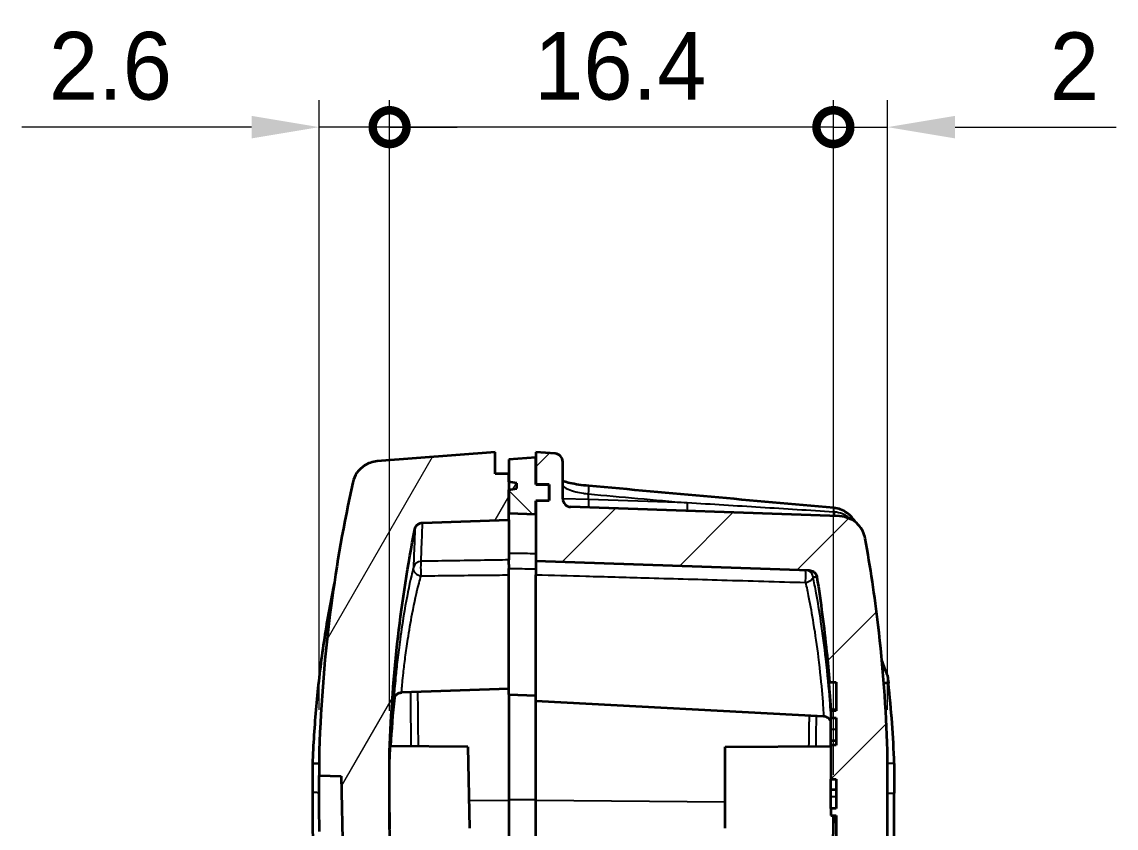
# Model space of a CAD drawing. Header units: millimetres. Extents: x 0 to 1594, y 0 to 281.
# Drawn here: x 635.61 to 676.05, y 188.37 to 218.17 of the extents above; entities that cross this region are included whole.
import ezdxf

# ---------------------------------------------------------------- set-up
doc = ezdxf.new("R2010")
doc.units = ezdxf.units.MM
doc.layers.get('Defpoints').update_dxf_attribs({"lineweight": 25})
for name, color, linetype, lineweight in [('Dimension (ISO)', 7, 'Continuous', 18), ('Visible (ISO)', 7, 'Continuous', 35), ('Visible Narrow (ISO)', 7, 'Continuous', 25)]:
    doc.layers.add(name, color=color, linetype=linetype, lineweight=lineweight)
doc.layers.add('Hatch (ISO)', color=1, linetype='Continuous', lineweight=18, true_color=0xff0000)
doc.styles.add('Note Text (TK)', font='')
doc.styles.get('Note Text (TK)').set_extended_font_data('MS PGothic')
doc.dimstyles.new('Default - Method 1b (TK)', dxfattribs={"dimtxt": 2.5, "dimasz": 2.5, "dimexe": 1, "dimexo": 1.5, "dimgap": 1, "dimtad": 1, "dimtoh": 1, "dimrnd": 1e-08, "dimdsep": 46, "dimtxsty": 'Note Text (TK)', "dimcen": 0.09, "dimdle": 5, "dimclrd": 100, "dimclre": 100, "dimclrt": 7, "dimadec": 1, "dimazin": 1, "dimtfac": 1, "dimtmove": 0, "dimatfit": 3, "dimfxl": 0, "dimtolj": 1, "dimlwd": -1, "dimlwe": -1, "dimarcsym": 0})

# ---------------------------------------------------------------- blocks, each defined once
blk = doc.blocks.new('_DotSmall')
at = {"color": 0, "linetype": 'ByBlock', "const_width": 0.5}
blk.add_lwpolyline([(-0.0625, 0, 1), (0.0625, 0, 1)], format="xyb", close=True, dxfattribs=at)
blk = doc.blocks.new('*D39')
at = {"layer": 'Defpoints', "color": 0, "transparency": 16777216}
for p in [(646.6, 214.283), (646.6, 191.245), (649.2, 191.204)]:
    blk.add_point(p, dxfattribs=at)
at = {"layer": 'Dimension (ISO)', "color": 100, "transparency": 16777216}
for p, q in [((646.6, 192.745), (646.6, 215.283)), ((649.2, 192.704), (649.2, 215.283)), ((644.1, 214.283), (635.609, 214.283)), ((649.2, 214.283), (646.6, 214.283)), ((649.2, 214.283), (651.7, 214.283))]:
    blk.add_line(p, q, dxfattribs=at)
blk.add_solid([(644.1, 214.699), (644.1, 213.866), (646.6, 214.283)], dxfattribs=at)
at = {"layer": 'Dimension (ISO)', "color": 100, "transparency": 16777216, "xscale": 2.5, "yscale": 2.5, "zscale": 2.5, "rotation": 180}
blk.add_blockref('_DotSmall', (649.2, 214.283), dxfattribs=at)
at = {"layer": 'Dimension (ISO)', "color": 7, "transparency": 16777216, "insert": (636.609, 216.533), "char_height": 2.5, "attachment_point": 4, "style": 'Note Text (TK)'}
blk.add_mtext('\\A1;2.6', dxfattribs=at)
blk = doc.blocks.new('*D40')
at = {"layer": 'Defpoints', "color": 0, "transparency": 16777216}
for p in [(665.6, 214.283), (667.6, 191.245), (665.6, 188.845)]:
    blk.add_point(p, dxfattribs=at)
at = {"layer": 'Dimension (ISO)', "color": 100, "transparency": 16777216}
for p, q in [((665.6, 190.345), (665.6, 215.283)), ((667.6, 192.745), (667.6, 215.283)), ((665.6, 214.283), (660.6, 214.283)), ((665.6, 214.283), (667.6, 214.283)), ((670.1, 214.283), (676.049, 214.283))]:
    blk.add_line(p, q, dxfattribs=at)
blk.add_solid([(670.1, 214.699), (670.1, 213.866), (667.6, 214.283)], dxfattribs=at)
at = {"layer": 'Dimension (ISO)', "color": 100, "transparency": 16777216, "xscale": 2.5, "yscale": 2.5, "zscale": 2.5}
blk.add_blockref('_DotSmall', (665.6, 214.283), dxfattribs=at)
at = {"layer": 'Dimension (ISO)', "color": 7, "transparency": 16777216, "insert": (673.6, 216.533), "char_height": 2.5, "attachment_point": 4, "style": 'Note Text (TK)'}
blk.add_mtext('\\A1;2', dxfattribs=at)
blk = doc.blocks.new('*D41')
at = {"layer": 'Defpoints', "color": 0, "transparency": 16777216}
for p in [(649.2, 214.283), (649.2, 191.204), (665.6, 188.845)]:
    blk.add_point(p, dxfattribs=at)
at = {"layer": 'Dimension (ISO)', "color": 100, "transparency": 16777216}
for p, q in [((649.2, 192.704), (649.2, 215.283)), ((665.6, 190.345), (665.6, 215.283)), ((665.6, 214.283), (649.2, 214.283))]:
    blk.add_line(p, q, dxfattribs=at)
at = {"layer": 'Dimension (ISO)', "color": 100, "transparency": 16777216, "xscale": 2.5, "yscale": 2.5, "zscale": 2.5, "rotation": 180}
blk.add_blockref('_DotSmall', (649.2, 214.283), dxfattribs=at)
at = {"layer": 'Dimension (ISO)', "color": 100, "transparency": 16777216, "xscale": 2.5, "yscale": 2.5, "zscale": 2.5}
blk.add_blockref('_DotSmall', (665.6, 214.283), dxfattribs=at)
at = {"layer": 'Dimension (ISO)', "color": 7, "transparency": 16777216, "insert": (654.542, 216.533), "char_height": 2.5, "attachment_point": 4, "style": 'Note Text (TK)'}
blk.add_mtext('\\A1;16.4', dxfattribs=at)

msp = doc.modelspace()

# ---------------------------------------------------------------- hatches: boundary and pattern name
at = {"layer": 'Hatch (ISO)'}
h = msp.add_hatch(dxfattribs=at)
h.set_pattern_fill('ANSI31', color=256, scale=25.4, angle=14.99998, style=0)
h.set_pattern_definition([(60, (386.5, -8), (-2.74963, 1.5875), [])])
edge = h.paths.add_edge_path()
edge.add_ellipse((652.1004, 130.8548), major_axis=(-0.5, 0), ratio=1, start_angle=0, end_angle=85.5)
edge.add_line((652.0612, 130.3564), (653.1004, 130.2746))
edge.add_line((653.1004, 130.2746), (653.1004, 131.0746))
edge.add_line((653.1004, 131.0746), (653.6004, 131.0789))
edge.add_line((653.6004, 131.0789), (653.6004, 132.4746))
edge.add_line((653.6004, 132.4746), (652.0829, 132.4216))
edge.add_ellipse((652.1004, 131.9219), major_axis=(-0.0174, 0.4997), ratio=1, start_angle=0, end_angle=88)
edge.add_line((651.6004, 131.9219), (651.6004, 130.8548))
edge = h.paths.add_edge_path()
edge.add_line((647.4128, 190.2909), (648.364, 140.7534))
edge.add_line((648.364, 140.7534), (647.6306, 140.7278))
edge.add_spline(control_points=[(647.6306, 140.7278), (647.6866, 139.3537), (647.7448, 137.9798), (647.8109, 136.4786), (647.8166, 136.3513), (647.8222, 136.2239)], knot_values=[-0.917369, -0.917369, -0.917369, -0.917369, -0.5048174, -0.5048174, -0.4665817, -0.4665817, -0.4665817, -0.4665817], degree=3, periodic=0)
edge.add_spline(control_points=[(647.8222, 136.2239), (647.8249, 136.1645), (647.8381, 136.1059), (647.8846, 135.9962), (647.9174, 135.946), (648.003, 135.8554), (648.0565, 135.8172), (648.1752, 135.7636), (648.2392, 135.7487), (648.3043, 135.7464)], knot_values=[-0.0747948, -0.0747948, -0.0747948, -0.0747948, -0.0569296, -0.0569296, -0.0390644, -0.0390644, -0.0195322, -0.0195322, 0, 0, 0, 0], degree=3, periodic=0)
edge.add_line((648.3043, 135.7464), (653.6004, 135.5615))
edge.add_line((653.6004, 135.5615), (653.6004, 136.5615))
edge.add_line((653.6004, 136.5615), (649.3899, 136.7085))
edge.add_ellipse((649.4004, 137.0083), major_axis=(-0.0105, -0.2998), ratio=1, start_angle=272, end_angle=360, ccw=False)
edge.add_line((649.1004, 137.0083), (649.1004, 138.1146))
edge.add_ellipse((649.4004, 138.1146), major_axis=(-0.3, 0), ratio=1, start_angle=272, end_angle=360, ccw=False)
edge.add_line((649.3899, 138.4144), (653.6004, 138.5615))
edge.add_line((653.6004, 138.5615), (653.6004, 138.8402))
edge.add_line((653.6004, 138.8402), (653.6004, 139.4115))
edge.add_line((653.6004, 139.4115), (653.9004, 139.4644))
edge.add_line((653.9004, 139.4644), (653.9004, 139.6586))
edge.add_line((653.9004, 139.6586), (653.6004, 139.7115))
edge.add_line((653.6004, 139.7115), (653.6004, 140.3265))
edge.add_line((653.6004, 140.3265), (653.6004, 140.5615))
edge.add_line((653.6004, 140.5615), (650.5127, 140.6693))
edge.add_spline(control_points=[(650.5127, 140.6693), (650.4768, 140.6705), (650.4415, 140.6782), (650.3751, 140.7057), (650.3447, 140.7254), (650.2899, 140.7765), (650.2668, 140.8085), (650.2342, 140.8795), (650.225, 140.9179), (650.2234, 140.9569)], knot_values=[-0.0449894, -0.0449894, -0.0449894, -0.0449894, -0.034214, -0.034214, -0.0234387, -0.0234387, -0.0117193, -0.0117193, 0, 0, 0, 0], degree=3, periodic=0)
edge.add_spline(control_points=[(650.2234, 140.9569), (649.9543, 147.582), (649.7381, 154.21), (649.3458, 170.1403), (649.2209, 179.4485), (649.2004, 188.7539)], knot_values=[-4.7805352, -4.7805352, -4.7805352, -4.7805352, -2.7916326, -2.7916326, 0, 0, 0, 0], degree=3, periodic=0)
edge.add_line((649.2004, 188.7539), (649.2004, 191.2039))
edge.add_spline(control_points=[(649.2004, 191.2039), (649.2461, 192.6233), (649.351, 194.0418), (649.6686, 196.7826), (649.8749, 198.1076), (650.1333, 199.4215)], knot_values=[-0.8517017, -0.8517017, -0.8517017, -0.8517017, -0.4256665, -0.4256665, -0.0239772, -0.0239772, -0.0239772, -0.0239772], degree=3, periodic=0)
edge.add_spline(control_points=[(650.1333, 199.4215), (650.1387, 199.4491), (650.1481, 199.4759), (650.1739, 199.526), (650.1902, 199.5491), (650.2364, 199.598), (650.2686, 199.6209), (650.3398, 199.6531), (650.3782, 199.662), (650.4172, 199.6634)], knot_values=[-0.040353, -0.040353, -0.040353, -0.040353, -0.0318958, -0.0318958, -0.0234387, -0.0234387, -0.0117193, -0.0117193, 0, 0, 0, 0], degree=3, periodic=0)
edge.add_line((650.4172, 199.6634), (653.6004, 199.7746))
edge.add_line((653.6004, 199.7746), (653.6004, 200.0095))
edge.add_line((653.6004, 200.0095), (653.6004, 200.8746))
edge.add_line((653.6004, 200.8746), (653.9004, 200.9275))
edge.add_line((653.9004, 200.9275), (653.9004, 201.1217))
edge.add_line((653.9004, 201.1217), (653.6004, 201.1746))
edge.add_line((653.6004, 201.1746), (653.6004, 201.4702))
edge.add_line((653.6004, 201.4702), (653.1004, 201.4746))
edge.add_line((653.1004, 201.4746), (653.1004, 202.2746))
edge.add_line((653.1004, 202.2746), (648.7365, 201.9311))
edge.add_spline(control_points=[(648.7365, 201.9311), (648.654, 201.9246), (648.5727, 201.9079), (648.416, 201.8549), (648.3413, 201.8188), (648.1625, 201.7032), (648.068, 201.6118), (647.9194, 201.3979), (647.8667, 201.2775), (647.8386, 201.1503)], knot_values=[-0.1277509, -0.1277509, -0.1277509, -0.1277509, -0.1029399, -0.1029399, -0.0781289, -0.0781289, -0.0390644, -0.0390644, 0, 0, 0, 0], degree=3, periodic=0)
edge.add_spline(control_points=[(647.8386, 201.1503), (647.5056, 199.6462), (647.2383, 198.1265), (646.8025, 194.824), (646.6566, 193.0352), (646.6004, 191.2452)], knot_values=[-0.9993222, -0.9993222, -0.9993222, -0.9993222, -0.5372447, -0.5372447, 0, 0, 0, 0], degree=3, periodic=0)
edge.add_line((646.6004, 191.2452), (646.6004, 190.3193))
edge.add_line((646.6004, 190.3193), (647.4128, 190.2909))
h = msp.add_hatch(dxfattribs=at)
h.set_pattern_fill('ANSI31', color=256, scale=25.4, style=0)
h.set_pattern_definition([(45, (386.5, -8), (-2.245064, 2.245064), [])])
edge = h.paths.add_edge_path()
edge.add_ellipse((656.1004, 131.8953), major_axis=(0.5, 0), ratio=1, start_angle=0, end_angle=87)
edge.add_line((656.1266, 132.3946), (654.6004, 132.4746))
edge.add_line((654.6004, 132.4746), (653.7504, 132.4449))
edge.add_line((653.7504, 132.4449), (653.7504, 130.3043))
edge.add_line((653.7504, 130.3043), (654.6004, 130.2746))
edge.add_line((654.6004, 130.2746), (655.6788, 130.3594))
edge.add_ellipse((655.6004, 131.3564), major_axis=(0.0785, -0.9969), ratio=1, start_angle=0, end_angle=85.5)
edge.add_line((656.6004, 131.3564), (656.6004, 131.8953))
edge = h.paths.add_edge_path()
edge.add_line((655.1004, 139.8571), (655.1004, 139.2658))
edge.add_line((655.1004, 139.2658), (654.6004, 139.2615))
edge.add_line((654.6004, 139.2615), (654.6004, 138.7615))
edge.add_line((654.6004, 138.7615), (654.6004, 135.5615))
edge.add_line((654.6004, 135.5615), (656.1266, 135.6414))
edge.add_ellipse((656.1004, 136.1408), major_axis=(0.0262, -0.4993), ratio=1, start_angle=0, end_angle=87)
edge.add_line((656.6004, 136.1408), (656.6004, 138.087))
edge.add_ellipse((657.1004, 138.087), major_axis=(-0.5, 0), ratio=1, start_angle=273, end_angle=360, ccw=False)
edge.add_line((657.0742, 138.5863), (665.5931, 139.0327))
edge.add_spline(control_points=[(665.5931, 139.0327), (665.7096, 139.0389), (665.8242, 139.0653), (666.039, 139.1565), (666.1375, 139.2206), (666.3181, 139.389), (666.395, 139.4955), (666.5038, 139.7322), (666.5345, 139.86), (666.5399, 139.9901)], knot_values=[-0.1481359, -0.1481359, -0.1481359, -0.1481359, -0.1131324, -0.1131324, -0.0781289, -0.0781289, -0.0390644, -0.0390644, 0, 0, 0, 0], degree=3, periodic=0)
edge.add_spline(control_points=[(666.5399, 139.9901), (666.8211, 146.7961), (667.0465, 153.6052), (667.4514, 169.8558), (667.5796, 179.3035), (667.6004, 188.7482)], knot_values=[-4.8766958, -4.8766958, -4.8766958, -4.8766958, -2.8334179, -2.8334179, 0, 0, 0, 0], degree=3, periodic=0)
edge.add_line((667.6004, 188.7482), (667.6004, 191.2452))
edge.add_spline(control_points=[(667.6004, 191.2452), (667.5518, 192.7937), (667.436, 194.3411), (667.1275, 196.9498), (666.9687, 198.0167), (666.7778, 199.0777)], knot_values=[-0.929163, -0.929163, -0.929163, -0.929163, -0.4644052, -0.4644052, -0.1411166, -0.1411166, -0.1411166, -0.1411166], degree=3, periodic=0)
edge.add_spline(control_points=[(666.7778, 199.0777), (666.7607, 199.1728), (666.7298, 199.265), (666.6427, 199.4376), (666.5868, 199.5171), (666.431, 199.682), (666.324, 199.7583), (666.0866, 199.8655), (665.9586, 199.8954), (665.8285, 199.9)], knot_values=[-0.1361333, -0.1361333, -0.1361333, -0.1361333, -0.1071311, -0.1071311, -0.0781289, -0.0781289, -0.0390644, -0.0390644, 0, 0, 0, 0], degree=3, periodic=0)
edge.add_line((665.8285, 199.9), (655.8899, 200.247))
edge.add_ellipse((655.9004, 200.5469), major_axis=(-0.0105, -0.2998), ratio=1, start_angle=272, end_angle=360, ccw=False)
edge.add_line((655.6004, 200.5469), (655.6004, 201.9186))
edge.add_ellipse((655.3004, 201.9186), major_axis=(0.3, 0), ratio=1, start_angle=0, end_angle=85.5)
edge.add_line((655.3239, 202.2176), (654.6004, 202.2746))
edge.add_line((654.6004, 202.2746), (654.6004, 202.0746))
edge.add_line((654.6004, 202.0746), (654.6004, 201.0746))
edge.add_line((654.6004, 201.0746), (655.1004, 201.0702))
edge.add_line((655.1004, 201.0702), (655.1004, 200.4789))
edge.add_line((655.1004, 200.4789), (654.6004, 200.4746))
edge.add_line((654.6004, 200.4746), (654.6004, 199.9746))
edge.add_line((654.6004, 199.9746), (654.6004, 198.2572))
edge.add_line((654.6004, 198.2572), (664.7048, 197.9043))
edge.add_spline(control_points=[(664.7048, 197.9043), (664.7348, 197.9032), (664.7645, 197.8977), (664.8213, 197.8779), (664.8481, 197.8638), (664.9037, 197.8228), (664.9303, 197.7937), (664.9709, 197.727), (664.9845, 197.6899), (664.9906, 197.6514)], knot_values=[-0.041477, -0.041477, -0.041477, -0.041477, -0.0324578, -0.0324578, -0.0234387, -0.0234387, -0.0117193, -0.0117193, 0, 0, 0, 0], degree=3, periodic=0)
edge.add_spline(control_points=[(664.9906, 197.6514), (665.1358, 196.7337), (665.2562, 195.812), (665.3901, 194.5173), (665.4245, 194.1461), (665.4548, 193.7746)], knot_values=[-0.6467299, -0.6467299, -0.6467299, -0.6467299, -0.3680675, -0.3680675, -0.2562605, -0.2562605, -0.2562605, -0.2562605], degree=3, periodic=0)
edge.add_line((665.4548, 193.7746), (665.7004, 193.7746))
edge.add_line((665.7004, 193.7746), (665.7004, 192.7038))
edge.add_line((665.7004, 192.7038), (665.5004, 192.7038))
edge.add_line((665.5004, 192.7038), (665.5004, 192.4485))
edge.add_line((665.5004, 192.4485), (665.7004, 192.4485))
edge.add_line((665.7004, 192.4485), (665.7004, 191.444))
edge.add_line((665.7004, 191.444), (665.5004, 191.444))
edge.add_line((665.5004, 191.444), (665.5004, 190.1869))
edge.add_line((665.5004, 190.1869), (665.7004, 190.1869))
edge.add_line((665.7004, 190.1869), (665.7004, 189.1006))
edge.add_line((665.7004, 189.1006), (665.5004, 189.1006))
edge.add_line((665.5004, 189.1006), (665.5004, 188.8453))
edge.add_line((665.5004, 188.8453), (665.7004, 188.8453))
edge.add_line((665.7004, 188.8453), (665.7004, 187.7746))
edge.add_line((665.7004, 187.7746), (665.5979, 187.7746))
edge.add_spline(control_points=[(665.5979, 187.7746), (665.5714, 178.9116), (665.4502, 170.0464), (665.0737, 154.576), (664.8602, 147.9655), (664.594, 141.3578)], knot_values=[-5.4156805, -5.4156805, -5.4156805, -5.4156805, -2.7568396, -2.7568396, -0.7731874, -0.7731874, -0.7731874, -0.7731874], degree=3, periodic=0)
edge.add_spline(control_points=[(664.594, 141.3578), (664.5926, 141.3228), (664.5851, 141.2883), (664.5584, 141.2234), (664.5395, 141.1936), (664.4896, 141.1389), (664.4579, 141.1154), (664.3872, 141.082), (664.349, 141.0724), (664.31, 141.0703)], knot_values=[-0.0444721, -0.0444721, -0.0444721, -0.0444721, -0.0339554, -0.0339554, -0.0234387, -0.0234387, -0.0117193, -0.0117193, 0, 0, 0, 0], degree=3, periodic=0)
edge.add_line((664.31, 141.0703), (654.6004, 140.5615))
edge.add_line((654.6004, 140.5615), (654.6004, 140.3615))
edge.add_line((654.6004, 140.3615), (654.6004, 139.8615))
edge.add_line((654.6004, 139.8615), (655.1004, 139.8571))
h = msp.add_hatch(dxfattribs=at)
h.set_pattern_fill('ANSI31', color=256, scale=25.4, angle=90.00021, style=0)
h.set_pattern_definition([(135.0002, (386.5, -8), (-2.245056, -2.245072), [])])
h.paths.add_polyline_path([(653.6004, 138.8402), (654.6004, 138.7615), (654.6004, 139.2615), (655.1004, 139.2658), (655.1004, 139.8571), (654.6004, 139.8615), (654.6004, 140.3615), (653.6004, 140.3265), (653.6004, 139.7115), (653.6004, 139.4115)])
h.paths.add_polyline_path([(653.6004, 201.9959), (653.6004, 201.4702), (653.6004, 201.1746), (653.6004, 200.8746), (653.6004, 200.0095), (654.6004, 199.9746), (654.6004, 200.4746), (655.1004, 200.4789), (655.1004, 201.0702), (654.6004, 201.0746), (654.6004, 202.0746)])

# ---------------------------------------------------------------- linework, layer by layer
at = {"layer": 'Visible (ISO)'}
for p, q in [((653.1004, 202.2746), (648.7365, 201.9311)), ((653.1004, 201.4746), (653.1004, 202.2746)), ((655.3239, 202.2176), (654.6004, 202.2746)), ((654.6004, 202.2746), (654.6004, 201.0746)), ((654.6004, 202.0746), (653.6004, 201.9959)), ((653.6004, 201.9959), (653.6004, 200.0095)), ((654.6004, 201.0746), (654.6004, 202.0746)), ((655.6004, 200.5469), (655.6004, 201.9186)), ((653.6004, 201.4702), (653.1004, 201.4746)), ((653.6004, 201.1746), (653.6004, 201.4702)), ((653.9004, 201.1217), (653.6004, 201.1746)), ((653.9004, 200.9275), (653.9004, 201.1217)), ((654.6004, 201.0746), (655.1004, 201.0702)), ((655.1004, 201.0702), (654.6004, 201.0746)), ((655.1004, 201.0702), (655.1004, 200.4789)), ((655.1004, 200.4789), (655.1004, 201.0702)), ((653.6004, 200.8746), (653.9004, 200.9275)), ((653.6004, 199.7746), (653.6004, 200.8746)), ((655.1004, 200.4789), (654.6004, 200.4746)), ((654.6004, 200.4746), (655.1004, 200.4789)), ((654.6004, 200.4746), (654.6004, 198.2572)), ((654.6004, 199.9746), (654.6004, 200.4746)), ((665.8285, 199.9), (655.8899, 200.247)), ((665.6156, 200.2067), (665.6187, 200.2064)), ((653.6004, 200.0095), (654.6004, 199.9746)), ((650.4172, 199.6634), (653.6004, 199.7746)), ((653.6004, 199.7746), (653.6004, 198.2861)), ((653.6004, 198.1198), (653.6004, 198.2861)), ((654.6004, 198.2572), (664.7048, 197.9043)), ((654.6004, 198.2572), (654.6004, 197.7395)), ((653.6004, 198.1198), (653.6004, 197.9683)), ((653.6004, 193.3095), (653.6004, 197.9683)), ((654.6004, 193.0746), (654.6004, 197.7395)), ((665.4404, 193.7746), (665.4548, 193.7746)), ((665.4548, 193.7746), (665.7004, 193.7746)), ((665.7004, 193.7746), (665.7004, 192.7038)), ((653.6004, 193.5246), (649.6462, 193.3865)), ((653.6004, 193.3095), (654.6004, 193.2746)), ((653.6004, 193.3095), (653.6004, 189.4031)), ((654.6004, 189.4031), (654.6004, 193.0746)), ((654.6004, 193.0746), (665.236, 192.5172)), ((665.7004, 192.7038), (665.5004, 192.7038)), ((665.5004, 192.7038), (665.5004, 192.4485)), ((665.5004, 192.4485), (665.7004, 192.4485)), ((665.5004, 192.0155), (665.5004, 192.4485)), ((665.7004, 192.4485), (665.7004, 191.444)), ((665.5004, 191.6056), (665.5004, 192.0155)), ((652.0929, 191.3751), (649.224, 191.4001)), ((652.0929, 191.3751), (652.1505, 188.3746)), ((661.6004, 191.3746), (665.5004, 191.4086)), ((661.6004, 188.3746), (661.6004, 191.3746)), ((665.7004, 191.6056), (665.5004, 191.6056)), ((665.5004, 191.444), (665.5004, 191.6056)), ((665.7004, 191.444), (665.5004, 191.444)), ((665.5004, 191.444), (665.5004, 190.1869)), ((646.6004, 191.2452), (646.6004, 190.3193)), ((649.2004, 188.7539), (649.2004, 191.2039)), ((667.6004, 188.7482), (667.6004, 191.2452)), ((646.6004, 190.7575), (646.3504, 190.7458)), ((646.3504, 190.7458), (646.3504, 189.7047)), ((667.8504, 190.7652), (667.8504, 189.6675)), ((646.6004, 190.3193), (647.4128, 190.2909)), ((646.6004, 189.2016), (646.6004, 190.3193)), ((647.4128, 190.2909), (648.364, 140.7534)), ((665.5004, 190.1869), (665.7004, 190.1869)), ((665.5004, 189.7951), (665.5004, 190.1869)), ((665.7004, 190.1869), (665.7004, 189.1006)), ((665.7004, 189.7951), (665.5004, 189.7951)), ((665.5004, 189.5336), (665.5004, 189.7951)), ((653.6004, 189.4031), (653.6004, 188.0329)), ((654.6004, 188.0329), (654.6004, 189.4031)), ((665.5004, 189.1006), (665.5004, 189.5336)), ((665.7004, 189.1006), (665.5004, 189.1006)), ((665.5004, 189.1006), (665.5004, 188.8453)), ((665.5004, 188.8453), (665.7004, 188.8453)), ((665.7004, 188.8453), (665.7004, 187.7746))]:
    msp.add_line(p, q, dxfattribs=at)
for centre, start, end in [((655.3004, 201.9186), 0, 85.5), ((655.9004, 200.5469), 180, 268)]:
    msp.add_arc(centre, 0.3, start, end, dxfattribs=at)
msp.add_ellipse((-560.4916, -13382.5488), major_axis=(-17.276, 13638.128), ratio=0.9986293, start_param=6.1917686, end_param=6.1924362, dxfattribs=at)
for points, knots in [([(648.7365, 201.9311), (648.654, 201.9246), (648.5727, 201.9079), (648.416, 201.8549), (648.3413, 201.8188), (648.1625, 201.7032), (648.068, 201.6118), (647.9194, 201.3979), (647.8667, 201.2775), (647.8386, 201.1503)], [-0.12775091, -0.12775091, -0.12775091, -0.12775091, -0.1029399, -0.1029399, -0.07812889, -0.07812889, -0.03906445, -0.03906445, 0, 0, 0, 0]), ([(647.8386, 201.1503), (647.5056, 199.6462), (647.2383, 198.1265), (646.8025, 194.824), (646.6566, 193.0352), (646.6004, 191.2452)], [-0.99932217, -0.99932217, -0.99932217, -0.99932217, -0.5372447, -0.5372447, 0, 0, 0, 0]), ([(656.5592, 201.0235), (656.4337, 201.0347), (656.3095, 201.0495), (656.0758, 201.0842), (655.9662, 201.1043), (655.777, 201.1461), (655.6965, 201.1679), (655.6228, 201.1921), (655.6112, 201.1962), (655.6004, 201.2001)], [0, 0, 0, 0, 0.03955743, 0.03955743, 0.07943268, 0.07943268, 0.11836923, 0.11836923, 0.1262649, 0.1262649, 0.1262649, 0.1262649]), ([(666.4023, 199.6939), (666.3686, 199.7538), (666.3289, 199.8104), (666.2283, 199.9265), (666.1648, 199.9837), (666.025, 200.0806), (665.9488, 200.1203), (665.7884, 200.1792), (665.7042, 200.1984), (665.6187, 200.2064)], [0.02131013, 0.02131013, 0.02131013, 0.02131013, 0.035915136, 0.035915136, 0.053872704, 0.053872704, 0.071830272, 0.071830272, 0.08978784, 0.08978784, 0.08978784, 0.08978784]), ([(666.7778, 199.0777), (666.7607, 199.1728), (666.7298, 199.265), (666.6427, 199.4376), (666.5868, 199.5171), (666.431, 199.682), (666.324, 199.7583), (666.0866, 199.8655), (665.9586, 199.8954), (665.8285, 199.9)], [-0.13613327, -0.13613327, -0.13613327, -0.13613327, -0.10713108, -0.10713108, -0.07812889, -0.07812889, -0.03906445, -0.03906445, 0, 0, 0, 0]), ([(649.2004, 191.2039), (649.2461, 192.6233), (649.351, 194.0418), (649.6686, 196.7826), (649.8749, 198.1076), (650.1333, 199.4215)], [-0.85170171, -0.85170171, -0.85170171, -0.85170171, -0.42566652, -0.42566652, -0.02397718, -0.02397718, -0.02397718, -0.02397718]), ([(650.1333, 199.4215), (650.1387, 199.4491), (650.1481, 199.4759), (650.1739, 199.526), (650.1902, 199.5491), (650.2364, 199.598), (650.2686, 199.6209), (650.3398, 199.6531), (650.3782, 199.662), (650.4172, 199.6634)], [-0.040352965, -0.040352965, -0.040352965, -0.040352965, -0.031895816, -0.031895816, -0.023438668, -0.023438668, -0.011719334, -0.011719334, 0, 0, 0, 0]), ([(667.6004, 191.2452), (667.5518, 192.7937), (667.436, 194.3411), (667.1275, 196.9498), (666.9687, 198.0167), (666.7778, 199.0777)], [-0.92916298, -0.92916298, -0.92916298, -0.92916298, -0.46440519, -0.46440519, -0.14111661, -0.14111661, -0.14111661, -0.14111661]), ([(664.7048, 197.9043), (664.7348, 197.9032), (664.7645, 197.8977), (664.8213, 197.8779), (664.8481, 197.8638), (664.9037, 197.8228), (664.9303, 197.7937), (664.9709, 197.727), (664.9845, 197.6899), (664.9906, 197.6514)], [-0.041477028, -0.041477028, -0.041477028, -0.041477028, -0.032457848, -0.032457848, -0.023438668, -0.023438668, -0.011719334, -0.011719334, 0, 0, 0, 0]), ([(647.1564, 197.4529), (647.1322, 197.3352), (647.1085, 197.2174), (646.9482, 196.4025), (646.8295, 195.7021), (646.7293, 194.999), (646.6289, 194.2945), (646.547, 193.5873), (646.4206, 192.1691), (646.3761, 191.458), (646.3504, 190.7458)], [-0.68588659, -0.68588659, -0.68588659, -0.68588659, -0.64975467, -0.64975467, -0.43619302, -0.43619302, -0.43619302, -0.22221276, -0.22221276, -0.00823252, -0.00823252, -0.00823252, -0.00823252]), ([(664.9906, 197.6514), (665.1358, 196.7337), (665.2562, 195.812), (665.3901, 194.5173), (665.4245, 194.1461), (665.4548, 193.7746)], [-0.64672991, -0.64672991, -0.64672991, -0.64672991, -0.36806749, -0.36806749, -0.25626045, -0.25626045, -0.25626045, -0.25626045]), ([(665.5145, 192.7746), (665.5066, 192.8905), (665.4983, 193.0055), (665.4822, 193.2233), (665.4745, 193.3244), (665.4596, 193.5158), (665.4529, 193.6003), (665.4481, 193.6618), (665.4455, 193.6959), (665.4435, 193.7227), (665.4414, 193.7523), (665.4408, 193.7605), (665.4403, 193.7703), (665.4402, 193.7729), (665.4403, 193.7744), (665.4403, 193.7746), (665.4404, 193.7746)], [-0.10964163, -0.10964163, -0.10964163, -0.10964163, -0.07476145, -0.07476145, -0.04000051, -0.04000051, 0, 0, 0, 0.02222494, 0.02222494, 0.03488229, 0.03488229, 0.04469258, 0.04469258, 0.04799928, 0.04799928, 0.04799928, 0.04799928]), ([(667.5944, 194.0283), (667.6033, 193.9643), (667.6113, 193.9067), (667.6248, 193.8101), (667.6304, 193.77), (667.6353, 193.736)], [-0.062301766, -0.062301766, -0.062301766, -0.062301766, -0.029969998, -0.029969998, -0.000655808, -0.000655808, -0.000655808, -0.000655808]), ([(649.3668, 193.1604), (649.3668, 193.1603), (649.3672, 193.1622), (649.3696, 193.1712), (649.3707, 193.1755), (649.3742, 193.1863), (649.3756, 193.1904), (649.3805, 193.2031), (649.3842, 193.2126), (649.398, 193.2388), (649.4059, 193.2531), (649.4376, 193.2929), (649.4594, 193.3192), (649.5342, 193.3624), (649.5715, 193.3779), (649.6262, 193.3853), (649.6361, 193.3861), (649.6462, 193.3865)], [0.061079473, 0.061079473, 0.061079473, 0.061079473, 0.070940899, 0.070940899, 0.076168795, 0.076168795, 0.07858555, 0.07858555, 0.081967362, 0.081967362, 0.084486562, 0.084486562, 0.086782954, 0.086782954, 0.088109645, 0.088109645, 0.088392549, 0.088392549, 0.088392549, 0.088392549]), ([(665.236, 192.5172), (665.268, 192.5155), (665.2981, 192.5086), (665.3535, 192.4883), (665.377, 192.4743), (665.4209, 192.4428), (665.437, 192.4258), (665.467, 192.3904), (665.4759, 192.375), (665.4907, 192.3482), (665.4949, 192.3382), (665.499, 192.3281), (665.4997, 192.3262), (665.5004, 192.3244)], [0.7555551111, 0.7555551111, 0.7555551111, 0.7555551111, 0.7563124349, 0.7563124349, 0.757210194, 0.757210194, 0.7584612076, 0.7584612076, 0.7603518335, 0.7603518335, 0.7626233488, 0.7626233488, 0.7632066837, 0.7632066837, 0.7632066837, 0.7632066837]), ([(649.2004, 190.9025), (649.2025, 190.9599), (649.2046, 191.0133), (649.212, 191.1897), (649.2167, 191.2843), (649.2215, 191.3682), (649.2227, 191.3863), (649.2237, 191.3983), (649.2239, 191.4001), (649.224, 191.4001)], [-0.27707013, -0.27707013, -0.27707013, -0.27707013, -0.25371522, -0.25371522, -0.19275612, -0.19275612, -0.16279355, -0.16279355, -0.1499319, -0.1499319, -0.1499319, -0.1499319]), ([(646.3504, 189.7047), (646.3609, 185.0251), (646.3988, 180.3457), (646.5293, 170.9877), (646.6219, 166.309), (646.7418, 161.631), (646.8616, 156.961), (647.0086, 152.2918), (647.3557, 142.995), (647.5553, 138.3673), (647.7816, 133.7408)], [-5.6883066, -5.6883066, -5.6883066, -5.6883066, -4.2834664, -4.2834664, -2.8786262, -2.8786262, -2.8786262, -1.4762002, -1.4762002, -0.085629, -0.085629, -0.085629, -0.085629]), ([(666.6657, 138.9312), (666.9962, 146.3629), (667.2577, 153.7976), (667.6957, 170.7102), (667.8291, 180.1885), (667.8504, 189.6675)], [-5.13567, -5.13567, -5.13567, -5.13567, -2.9023779, -2.9023779, -0.0567149, -0.0567149, -0.0567149, -0.0567149]), ([(649.2033, 188.3489), (649.2033, 188.3489), (649.2033, 188.3493), (649.2032, 188.3586), (649.203, 188.4035), (649.2024, 188.5584), (649.2021, 188.664), (649.2013, 188.9379), (649.2008, 189.1086), (649.2004, 189.2966)], [-0.18090968, -0.18090968, -0.18090968, -0.18090968, -0.17433593, -0.17433593, -0.11633993, -0.11633993, -0.06093018, -0.06093018, 0, 0, 0, 0]), ([(650.2234, 140.9569), (649.9543, 147.582), (649.7381, 154.21), (649.3458, 170.1403), (649.2209, 179.4485), (649.2004, 188.7539)], [-4.7805352, -4.7805352, -4.7805352, -4.7805352, -2.7916326, -2.7916326, 0, 0, 0, 0]), ([(665.5973, 187.7746), (665.5972, 187.7746), (665.5973, 187.788), (665.5974, 187.8485), (665.5976, 187.9036), (665.598, 188.0573), (665.5983, 188.1578), (665.5988, 188.353), (665.599, 188.4395), (665.5995, 188.6049), (665.5997, 188.6821), (665.5999, 188.7647), (665.5999, 188.7696), (665.5999, 188.7746)], [-0.17998748, -0.17998748, -0.17998748, -0.17998748, -0.15154558, -0.15154558, -0.11502342, -0.11502342, -0.07515761, -0.07515761, -0.0472888, -0.0472888, -0.02399257, -0.02399257, -0.02250997, -0.02250997, -0.02250997, -0.02250997]), ([(665.5992, 188.8453), (665.5991, 188.7831), (665.5989, 188.7254), (665.5983, 188.5492), (665.598, 188.4568), (665.5976, 188.3603), (665.5975, 188.3397), (665.5974, 188.3397)], [-0.34278099, -0.34278099, -0.34278099, -0.34278099, -0.31753949, -0.31753949, -0.25782253, -0.25782253, -0.21410672, -0.21410672, -0.21410672, -0.21410672]), ([(666.5399, 139.9901), (666.8211, 146.7961), (667.0465, 153.6052), (667.4514, 169.8558), (667.5796, 179.3035), (667.6004, 188.7482)], [-4.8766958, -4.8766958, -4.8766958, -4.8766958, -2.8334179, -2.8334179, 0, 0, 0, 0])]:
    msp.add_open_spline(points, degree=3, knots=knots, dxfattribs=at)
for points in [[(667.3934, 194.5631), (667.4555, 194.3565), (667.5232, 194.1758), (667.5944, 194.0283)], [(667.6353, 193.736), (667.5783, 193.7363), (667.5212, 193.7367), (667.4642, 193.737)], [(667.8504, 190.7652), (667.8147, 191.7584), (667.7429, 192.7493), (667.6353, 193.736)], [(649.375, 193.1884), (649.3137, 192.5961), (649.2661, 191.9994), (649.2327, 191.4)], [(665.5193, 192.7038), (665.5177, 192.7274), (665.5161, 192.751), (665.5145, 192.7746)], [(646.6042, 188.2444), (646.6024, 188.6116), (646.6012, 188.9309), (646.6004, 189.2016)], [(665.5999, 188.7746), (665.5999, 188.7982), (665.6, 188.8217), (665.6, 188.8453)]]:
    msp.add_open_spline(points, degree=3, dxfattribs=at)
at = {"layer": 'Visible Narrow (ISO)'}
for p, q in [((656.5481, 200.5237), (656.5481, 200.7247)), ((656.5481, 200.5237), (655.6004, 200.5469)), ((660.1978, 200.3962), (656.5481, 200.5237)), ((665.5145, 192.7746), (665.7004, 192.7746)), ((665.7004, 192.0155), (665.5004, 192.0155)), ((652.1309, 189.3954), (653.6004, 189.4031)), ((653.6004, 189.4382), (654.6004, 189.433)), ((654.6004, 189.4031), (661.6004, 189.3483)), ((665.7004, 189.5336), (665.5004, 189.5336)), ((665.5999, 188.7746), (665.7004, 188.7746))]:
    msp.add_line(p, q, dxfattribs=at)
for centre, major_axis, ratio, start_param, end_param in [((656.5324, 200.7247), (0.0268, 0.2988), 0.0521265, 4.7170725, 6.2831853), ((656.5638, 200.5237), (-0.0105, -0.2998), 0.0523042, 4.7142155, 6.2831853), ((660.2135, 200.3962), (-0.0105, -0.2998), 0.0523042, 4.7142155, 6.2831853), ((665.5885, 199.9079), (0.027, 0.2988), 0.0521234, 5.2405745, 6.2831853), ((665.5907, 199.9077), (0.028, 0.2987), 0.052108, 5.2410907, 6.2831853), ((665.6427, 200.2066), (-0.0105, -0.2998), 0.0841497, 5.2367998, 6.2831853), ((665.6459, 200.2065), (-0.0105, -0.2998), 0.0860181, 5.2370426, 6.2831853), ((665.6621, 200.206), (-0.0105, -0.2998), 0.0956312, 5.2384984, 6.2831853), ((650.3717, 197.9417), (-0.2997, 0.0129), 0.9770207, 4.7892595, 6.1143203), ((650.3717, 197.9417), (-0.0052, 0.3), 0.0841008, 0.2149213, 2.5193658), ((650.3717, 197.9417), (-0.2901, 0.0763), 0.8076373, 0.0607854, 1.7447398), ((664.554, 197.6094), (0.0105, 0.2998), 0.999624, 4.9346388, 6.2831853), ((664.554, 197.6094), (0.0105, 0.2998), 0.0823779, 4.1677723, 6.2831853), ((664.554, 197.6094), (0.2938, 0.0607), 0.5208226, 4.6583507, 6.251848)]:
    msp.add_ellipse(centre, major_axis=major_axis, ratio=ratio, start_param=start_param, end_param=end_param, dxfattribs=at)
for points, knots in [([(655.6004, 201.0517), (655.6004, 201.0428), (655.603, 201.0335), (655.6292, 200.985), (655.6939, 200.9416), (655.8713, 200.8672), (655.9693, 200.8357), (656.1674, 200.7864), (656.2617, 200.7671), (656.4215, 200.7409), (656.4846, 200.7321), (656.5481, 200.7247)], [-0.20015738, -0.20015738, -0.20015738, -0.20015738, -0.18375591, -0.18375591, -0.11646501, -0.11646501, -0.06470278, -0.06470278, -0.02488569, -0.02488569, 0, 0, 0, 0]), ([(665.6156, 200.0573), (664.7134, 200.1138), (663.8106, 200.1704), (662.0046, 200.2834), (661.1013, 200.3398), (660.1978, 200.3962)], [0, 0, 0, 0, 0.27224921, 0.27224921, 0.54449841, 0.54449841, 0.54449841, 0.54449841]), ([(665.6183, 200.0571), (665.6179, 200.0572), (665.6174, 200.0572), (665.6165, 200.0572), (665.6161, 200.0573), (665.6156, 200.0573)], [0, 0, 0, 0, 0.00015931826, 0.00015931826, 0.00031863651, 0.00031863651, 0.00031863651, 0.00031863651]), ([(665.6321, 200.0563), (665.6298, 200.0564), (665.6275, 200.0566), (665.6229, 200.0569), (665.6206, 200.057), (665.6183, 200.0571)], [0, 0, 0, 0, 0.0008157489, 0.0008157489, 0.0016314978, 0.0016314978, 0.0016314978, 0.0016314978]), ([(666.2345, 199.7981), (666.2219, 199.8096), (666.209, 199.8208), (666.119, 199.8951), (666.0307, 199.9484), (665.8395, 200.0254), (665.7369, 200.0494), (665.6321, 200.0563)], [0.064457654, 0.064457654, 0.064457654, 0.064457654, 0.070979016, 0.070979016, 0.10886963, 0.10886963, 0.146221795, 0.146221795, 0.146221795, 0.146221795]), ([(650.1333, 199.4215), (650.1333, 199.4215), (650.1317, 199.3768), (650.1233, 199.1445), (650.114, 198.8874), (650.0933, 198.3652), (650.0864, 198.1938), (650.0783, 198.0036)], [1.3304496, 1.3304496, 1.3304496, 1.3304496, 1.738764, 1.738764, 2.3920671, 2.3920671, 2.6608992, 2.6608992, 2.6608992, 2.6608992]), ([(650.3612, 198.2346), (650.3694, 198.4264), (650.3765, 198.599), (650.3976, 199.1253), (650.4071, 199.3844), (650.4156, 199.6184), (650.4172, 199.6634), (650.4172, 199.6634)], [-2.6608992, -2.6608992, -2.6608992, -2.6608992, -2.3920671, -2.3920671, -1.738764, -1.738764, -1.3304496, -1.3304496, -1.3304496, -1.3304496]), ([(653.6004, 198.2861), (653.3014, 198.2818), (653.0024, 198.2774), (652.3012, 198.2667), (651.899, 198.2604), (651.4968, 198.2538), (651.1651, 198.2483), (650.8333, 198.2428), (650.4548, 198.2363), (650.408, 198.2355), (650.3612, 198.2346)], [-0.45358287, -0.45358287, -0.45358287, -0.45358287, -0.36346446, -0.36346446, -0.24230964, -0.24230964, -0.24230964, -0.14240013, -0.14240013, -0.12831349, -0.12831349, -0.12831349, -0.12831349]), ([(654.6004, 198.5142), (654.5673, 198.5147), (654.5341, 198.5152), (654.3647, 198.5176), (654.2284, 198.5194), (654.0921, 198.5213), (653.9585, 198.5231), (653.825, 198.5249), (653.6611, 198.5271), (653.6307, 198.5275), (653.6004, 198.5279)], [-0.13163217, -0.13163217, -0.13163217, -0.13163217, -0.12164528, -0.12164528, -0.08055097, -0.08055097, -0.08055097, -0.04027548, -0.04027548, -0.03112549, -0.03112549, -0.03112549, -0.03112549]), ([(650.0783, 198.0036), (650.0541, 197.9115), (650.0286, 197.808), (649.9201, 197.3415), (649.8306, 196.8917), (649.6897, 196.061), (649.6345, 195.6964), (649.551, 195.0838), (649.5194, 194.8307), (649.4921, 194.5947), (649.4643, 194.3548), (649.4409, 194.1328), (649.3914, 193.6285), (649.3721, 193.3912), (649.3528, 193.1055), (649.3543, 193.0776), (649.3692, 193.1704)], [-0.76891791, -0.76891791, -0.76891791, -0.76891791, -0.72097513, -0.72097513, -0.57141239, -0.57141239, -0.46362956, -0.46362956, -0.38445895, -0.38445895, -0.38445895, -0.30393875, -0.30393875, -0.17510642, -0.17510642, -0.03504604, -0.03504604, -0.03504604, -0.03504604]), ([(653.6004, 197.9683), (653.6307, 197.9681), (653.6611, 197.9678), (653.825, 197.9664), (653.9585, 197.9653), (654.0921, 197.9641), (654.2284, 197.9628), (654.3647, 197.9616), (654.5341, 197.96), (654.5673, 197.9597), (654.6004, 197.9594)], [0.03112549, 0.03112549, 0.03112549, 0.03112549, 0.04027548, 0.04027548, 0.08055097, 0.08055097, 0.08055097, 0.12164528, 0.12164528, 0.13163217, 0.13163217, 0.13163217, 0.13163217]), ([(649.646, 193.3875), (649.643, 193.3875), (649.6448, 193.4282), (649.6602, 193.6311), (649.6794, 193.8408), (649.7285, 194.2863), (649.7518, 194.4824), (649.7794, 194.6942), (649.8065, 194.9025), (649.8379, 195.1259), (649.9208, 195.6664), (649.9756, 195.9879), (650.1155, 196.72), (650.2043, 197.116), (650.3119, 197.526), (650.3372, 197.6169), (650.3612, 197.6977)], [0.08839255, 0.08839255, 0.08839255, 0.08839255, 0.17510642, 0.17510642, 0.30393875, 0.30393875, 0.38445895, 0.38445895, 0.38445895, 0.46362956, 0.46362956, 0.57141239, 0.57141239, 0.72097513, 0.72097513, 0.76891791, 0.76891791, 0.76891791, 0.76891791]), ([(650.3612, 197.6977), (650.408, 197.6983), (650.4548, 197.6988), (650.8333, 197.7034), (651.1651, 197.7073), (651.4968, 197.711), (651.899, 197.7155), (652.3012, 197.7199), (653.0024, 197.7269), (653.3014, 197.7298), (653.6004, 197.7325)], [0.12831349, 0.12831349, 0.12831349, 0.12831349, 0.14240013, 0.14240013, 0.24230964, 0.24230964, 0.24230964, 0.36346446, 0.36346446, 0.45358287, 0.45358287, 0.45358287, 0.45358287]), ([(654.6004, 197.7395), (655.2178, 197.7224), (655.8355, 197.7052), (657.1732, 197.6677), (657.8933, 197.6473), (658.6136, 197.6267), (659.5696, 197.5994), (660.526, 197.5718), (662.5114, 197.514), (663.5405, 197.4838), (664.5697, 197.4533)], [0.0307205, 0.0307205, 0.0307205, 0.0307205, 0.2172363, 0.2172363, 0.4344726, 0.4344726, 0.4344726, 0.7227852, 0.7227852, 1.0328048, 1.0328048, 1.0328048, 1.0328048]), ([(664.5697, 197.4533), (664.6088, 197.2805), (664.6477, 197.0974), (664.7464, 196.6028), (664.8047, 196.2801), (664.9274, 195.5286), (664.9884, 195.0973), (665.1038, 194.1671), (665.1508, 193.6885), (665.2172, 192.9098), (665.2338, 192.6386), (665.2373, 192.5281), (665.2371, 192.5172), (665.236, 192.5174)], [0, 0, 0, 0, 0.06780653, 0.06780653, 0.17629698, 0.17629698, 0.31733456, 0.31733456, 0.50068341, 0.50068341, 0.70496848, 0.70496848, 0.75555511, 0.75555511, 0.75555511, 0.75555511]), ([(665.5005, 192.634), (665.4919, 192.7662), (665.4803, 192.9294), (665.4338, 193.5245), (665.3864, 194.0503), (665.2703, 195.0725), (665.2089, 195.5467), (665.0853, 196.3733), (665.0266, 196.7285), (664.9272, 197.2731), (664.888, 197.4748), (664.8487, 197.6653)], [-0.58710758, -0.58710758, -0.58710758, -0.58710758, -0.50068341, -0.50068341, -0.31733456, -0.31733456, -0.17629698, -0.17629698, -0.06780653, -0.06780653, 0, 0, 0, 0]), ([(649.9694, 193.3978), (649.9699, 193.2487), (649.9706, 193.0993), (649.9715, 192.9494), (649.9732, 192.6678), (649.9757, 192.3848), (649.9814, 191.8657), (649.9844, 191.6299), (649.9878, 191.3934)], [0.12865719, 0.12865719, 0.12865719, 0.12865719, 0.17526468, 0.17526468, 0.17526468, 0.26289701, 0.26289701, 0.33536113, 0.33536113, 0.33536113, 0.33536113]), ([(650.2663, 191.391), (650.2625, 191.6474), (650.2591, 191.903), (650.253, 192.4435), (650.2504, 192.7282), (650.2486, 193.0116), (650.2478, 193.1438), (650.2471, 193.2758), (650.2466, 193.4075)], [-0.3409563, -0.3409563, -0.3409563, -0.3409563, -0.26289701, -0.26289701, -0.17526468, -0.17526468, -0.17526468, -0.13436023, -0.13436023, -0.13436023, -0.13436023]), ([(664.7021, 192.5452), (664.7011, 192.4511), (664.6999, 192.3569), (664.6949, 191.9768), (664.6902, 191.6897), (664.6848, 191.4015)], [-0.13543338, -0.13543338, -0.13543338, -0.13543338, -0.10646318, -0.10646318, -0.01865452, -0.01865452, -0.01865452, -0.01865452]), ([(664.9583, 191.4039), (664.9632, 191.6714), (664.9673, 191.938), (664.9722, 192.3128), (664.9735, 192.422), (664.9746, 192.5309)], [0.02442567, 0.02442567, 0.02442567, 0.02442567, 0.10646318, 0.10646318, 0.1402256, 0.1402256, 0.1402256, 0.1402256]), ([(646.6004, 189.6734), (646.5921, 189.6745), (646.5837, 189.6755), (646.5504, 189.6797), (646.5254, 189.6828), (646.4754, 189.689), (646.4504, 189.6922), (646.4004, 189.6984), (646.3754, 189.7015), (646.3504, 189.7047)], [0.16664217, 0.16664217, 0.16664217, 0.16664217, 0.25000305, 0.25000305, 0.50000609, 0.50000609, 0.75000914, 0.75000914, 1.00001219, 1.00001219, 1.00001219, 1.00001219])]:
    msp.add_open_spline(points, degree=3, knots=knots, dxfattribs=at)
for points in [[(656.5481, 200.7247), (657.7647, 200.6153), (658.9812, 200.5059), (660.1978, 200.3962)], [(664.8487, 197.6653), (664.9574, 197.6547), (664.9906, 197.6514), (664.9906, 197.6514)], [(665.372, 192.4764), (665.4109, 192.4272), (665.4502, 192.3849), (665.4894, 192.3498)], [(667.8504, 190.7652), (667.7671, 190.7653), (667.6837, 190.7653), (667.6004, 190.7654)], [(667.6004, 189.6672), (667.6837, 189.6673), (667.7671, 189.6674), (667.8504, 189.6675)]]:
    msp.add_open_spline(points, degree=3, dxfattribs=at)

# ---------------------------------------------------------------- dimensions: what is measured, and where the dimension line sits
at = {"layer": 'Dimension (ISO)', "color": 100, "true_color": 0x00ff3f}
for base, p1, p2, override, picture, middle in [((646.6004, 214.2828), (649.2004, 191.2039), (646.6004, 191.2452), {"dimgap": 1, "dimtoh": 0, "dimdec": 2, "dimblk1": 'DotSmall', "dimsah": 1, "dimdle": 0, "dimtol": 0, "dimlim": 0, "dimtp": 0, "dimtm": 0, "dimtdec": 2, "dimtofl": 1, "dimatfit": 1}, '*D39', (638.6046, 214.2828)), ((649.2004, 214.2828), (665.6, 188.8453), (649.2004, 191.2039), {"dimgap": 1, "dimtoh": 0, "dimdec": 2, "dimblk1": 'DotSmall', "dimblk2": 'DotSmall', "dimsah": 1, "dimdle": 0, "dimtol": 0, "dimlim": 0, "dimtp": 0, "dimtm": 0, "dimtdec": 2, "dimtofl": 0, "dimatfit": 1}, '*D41', (657.3902, 214.2828)), ((665.6, 214.2828), (667.6004, 191.2452), (665.6, 188.8453), {"dimgap": 1, "dimtoh": 0, "dimdec": 2, "dimblk2": 'DotSmall', "dimsah": 1, "dimdle": 0, "dimtol": 0, "dimlim": 0, "dimtp": 0, "dimtm": 0, "dimtdec": 2, "dimtofl": 1, "dimatfit": 1}, '*D40', (674.3248, 214.2828))]:
    dim = msp.add_linear_dim(base=base, p1=p1, p2=p2, dimstyle='Default - Method 1b (TK)', override=override, dxfattribs=at)
    dim.commit()
    dim.dimension.update_dxf_attribs({"geometry": picture, "text_midpoint": middle, "dimtype": 160})

doc.saveas('drawing.dxf')
